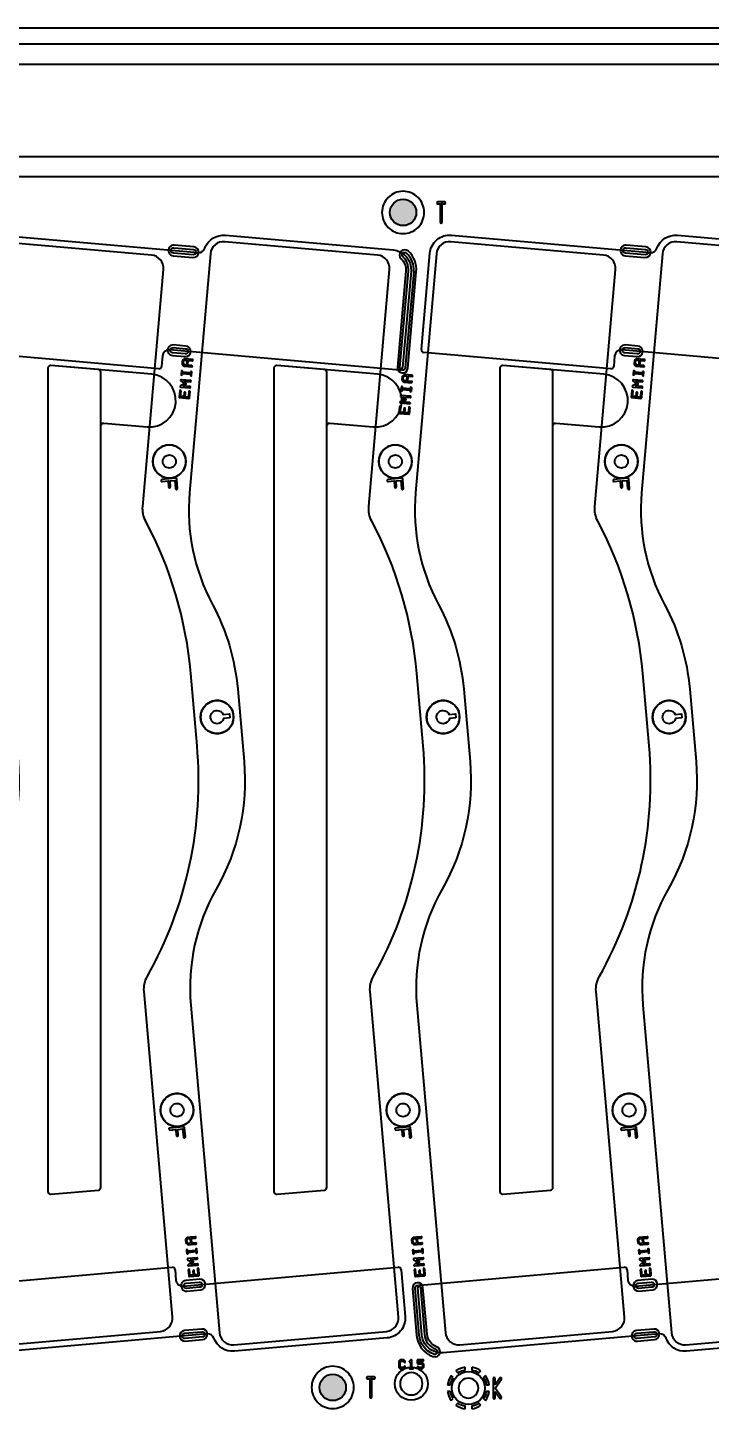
# Model space of a CAD drawing. Extents: x 2864 to 3941, y 2420 to 3182.
# Drawn here: x 3686.6 to 3738.2, y 2929.6 to 3034.7 of the extents above; entities that cross this region are included whole.
import ezdxf

# ---------------------------------------------------------------- set-up
doc = ezdxf.new("R2010")
doc.units = 0
for name, color, linetype in [('ada-b', 3, 'Continuous'), ('btr2_panel', 7, 'Continuous'), ('emi-panel', 2, 'Continuous'), ('emia-block-b', 5, 'Continuous')]:
    doc.layers.add(name, color=color, linetype=linetype)
doc.styles.get("Standard").update_dxf_attribs({"font": 'simplex.shx', "height": 2.7})

msp = doc.modelspace()

# ---------------------------------------------------------------- hatches: boundary and pattern name
at = {"layer": 'emia-block-b', "linetype": 'Continuous'}
for points in [[(3715.97879, 3020.70849, 1), (3713.97879, 3020.70849, 1)], [(3710.6561, 2931.82831, 1), (3708.6561, 2931.82831, 1)]]:
    msp.add_hatch(color=256, dxfattribs=at).paths.add_polyline_path(points)

# ---------------------------------------------------------------- linework, layer by layer
at = {"layer": 'ada-b', "linetype": 'Continuous'}
for points in [[(3688.11107, 3008.93618), (3688.11095, 2946.64439, 0.440004), (3688.32838, 2946.44516), (3691.92885, 2946.76016, 0.388891), (3692.11141, 2946.9594), (3692.11144, 3008.62126, 0.388895), (3691.92886, 3008.8205), (3688.32851, 3009.13544, 0.440063)], [(3688.11117, 3008.93619), (3688.11095, 2946.64439, 0.440004), (3688.32838, 2946.44516), (3691.92885, 2946.76016, 0.388891), (3692.11141, 2946.9594), (3692.11136, 3004.571, -0.440016), (3692.32878, 3004.77023), (3695.61135, 3004.48302, 1), (3695.95982, 3008.46784), (3688.32859, 3009.13542, 0.44002)], [(3705.21107, 3008.93618), (3705.21095, 2946.64439, 0.440004), (3705.42838, 2946.44516), (3709.02885, 2946.76016, 0.388891), (3709.21141, 2946.9594), (3709.21144, 3008.62126, 0.388895), (3709.02886, 3008.8205), (3705.42851, 3009.13544, 0.440063)], [(3705.21117, 3008.93619), (3705.21095, 2946.64439, 0.440004), (3705.42838, 2946.44516), (3709.02885, 2946.76016, 0.388891), (3709.21141, 2946.9594), (3709.21136, 3004.571, -0.440016), (3709.42878, 3004.77023), (3712.71135, 3004.48302, 1), (3713.05982, 3008.46784), (3705.42859, 3009.13542, 0.44002)], [(3722.31107, 3008.93618), (3722.31095, 2946.64439, 0.440004), (3722.52838, 2946.44516), (3726.12885, 2946.76016, 0.388891), (3726.31141, 2946.9594), (3726.31144, 3008.62126, 0.388895), (3726.12886, 3008.8205), (3722.52851, 3009.13544, 0.440063)], [(3722.31117, 3008.93619), (3722.31095, 2946.64439, 0.440004), (3722.52838, 2946.44516), (3726.12885, 2946.76016, 0.388891), (3726.31141, 2946.9594), (3726.31136, 3004.571, -0.440016), (3726.52878, 3004.77023), (3729.81135, 3004.48302, 1), (3730.15982, 3008.46784), (3722.52859, 3009.13542, 0.44002)]]:
    msp.add_lwpolyline(points, format="xyb", close=True, dxfattribs=at)
at = {"layer": 'btr2_panel'}
for p, q in [((3715.59558, 2933.22403), (3715.69492, 2933.22403)), ((3718.77217, 2932.57334), (3718.62873, 2932.71678)), ((3719.67299, 2933.15358), (3719.67299, 2933.35643)), ((3718.62874, 2930.83538), (3718.77217, 2930.97882))]:
    msp.add_line(p, q, dxfattribs=at)
at = {"layer": 'btr2_panel', "linetype": 'Continuous'}
for points in [[(3537.92299, 3034.67608), (3791.92299, 3034.67608), (3791.92299, 3031.92608, 0.414215), (3790.67299, 3030.67608, 0.414215), (3791.92299, 3029.42608), (3791.92299, 3024.66941, -0.044688), (3792.42299, 3024.26645), (3792.42299, 3019.08572, -0.044688), (3791.92299, 3018.68276), (3791.92299, 2842.16941, -0.044688), (3792.42299, 2841.76645), (3792.42299, 2836.58572, -0.044688), (3791.92299, 2836.18276), (3791.92299, 2659.66941, -0.044688)], [(3587.0461, 3025.76996), (3587.0461, 3024.92848), (3586.89919, 3024.92848, 0.063141), (3586.88021, 3024.92608), (3560.62289, 3024.92608), (3560.62289, 3023.42608), (3767.77638, 3023.42608)], [(3767.77638, 3023.42608), (3767.77638, 3024.92608), (3653.66213, 3024.92608), (3653.55253, 3025.0085, 0.047639), (3653.25438, 3025.14515, 0.065531), (3653.10294, 3025.17885), (3653.09688, 3025.17885), (3653.09082, 3025.17077), (3653.09082, 3025.15144), (3653.12299, 3025.1177), (3653.19536, 3025.06372), (3653.31598, 3024.94227), (3653.33004, 3024.92608)], [(3715.38262, 3017.77532, 1), (3714.83714, 3017.19013, -0.230922), (3715.18294, 3016.28954), (3714.54531, 3009.00177, 1), (3715.34226, 3008.93204), (3715.97989, 3016.21981)], [(3715.78065, 3016.23725), (3715.14303, 3008.94947, -1), (3714.74455, 3008.98434), (3715.38217, 3016.27211, 0.230923), (3714.97351, 3017.33643, -1), (3715.24625, 3017.62902)], [(3698.89481, 3007.99688), (3698.20234, 3008.05746, 0.743963), (3698.16649, 3007.96864), (3698.4341, 3007.75432)], [(3733.09481, 3007.99688), (3732.40234, 3008.05746, 0.743963), (3732.36649, 3007.96864), (3732.6341, 3007.75432)], [(3698.4341, 3007.75432), (3698.13333, 3007.58972, 0.74498), (3698.15335, 3007.49602), (3698.84569, 3007.43545, 1), (3698.85441, 3007.53507), (3698.32621, 3007.58128)], [(3698.32621, 3007.58128), (3698.5479, 3007.7026, 0.537055), (3698.55493, 3007.78567), (3698.35789, 3007.94347)], [(3698.35789, 3007.94347), (3698.8861, 3007.89726, 1), (3698.89481, 3007.99688)], [(3732.6341, 3007.75432), (3732.33333, 3007.58972, 0.74498), (3732.35335, 3007.49602), (3733.04569, 3007.43545, 1), (3733.05441, 3007.53507), (3732.52621, 3007.58128)], [(3732.52621, 3007.58128), (3732.7479, 3007.7026, 0.537055), (3732.75493, 3007.78567), (3732.55789, 3007.94347)], [(3732.55789, 3007.94347), (3733.0861, 3007.89726, 1), (3733.09481, 3007.99688)], [(3715.06602, 3006.55512), (3714.76525, 3006.39052, 0.74498), (3714.78527, 3006.29681), (3715.47761, 3006.23624, 1), (3715.48633, 3006.33586), (3714.95812, 3006.38207)], [(3715.52673, 3006.79767), (3714.83426, 3006.85825, 0.743963), (3714.7984, 3006.76944), (3715.06602, 3006.55512)], [(3714.95812, 3006.38207), (3715.17982, 3006.5034, 0.537055), (3715.18685, 3006.58646), (3714.98981, 3006.74427)], [(3714.98981, 3006.74427), (3715.51802, 3006.69805, 1), (3715.52673, 3006.79767)], [(3698.87226, 2941.48874), (3699.40047, 2941.53495, 1), (3699.39175, 2941.63457), (3698.69916, 2941.57398, 0.743044), (3698.67939, 2941.4803), (3698.98016, 2941.3157)], [(3698.98016, 2941.3157), (3698.71258, 2941.10141, 0.742511), (3698.74815, 2941.01254), (3699.44087, 2941.07314)], [(3698.90395, 2941.12655), (3699.1011, 2941.28445, 0.53607), (3699.09396, 2941.36742), (3698.87226, 2941.48874)], [(3699.44087, 2941.07314, 1), (3699.43216, 2941.17276), (3698.90395, 2941.12655)], [(3715.97226, 2941.48874), (3716.50047, 2941.53495, 1), (3716.49175, 2941.63457), (3715.79916, 2941.57398, 0.743044), (3715.77939, 2941.4803), (3716.08016, 2941.3157)], [(3716.08016, 2941.3157), (3715.81258, 2941.10141, 0.742511), (3715.84815, 2941.01254), (3716.54087, 2941.07314)], [(3716.00395, 2941.12655), (3716.2011, 2941.28445, 0.53607), (3716.19396, 2941.36742), (3715.97226, 2941.48874)], [(3716.54087, 2941.07314, 1), (3716.53216, 2941.17276), (3716.00395, 2941.12655)], [(3733.07226, 2941.48874), (3733.60047, 2941.53495, 1), (3733.59175, 2941.63457), (3732.89916, 2941.57398, 0.743044), (3732.87939, 2941.4803), (3733.18016, 2941.3157)], [(3733.18016, 2941.3157), (3732.91258, 2941.10141, 0.742511), (3732.94815, 2941.01254), (3733.64087, 2941.07314)], [(3733.10395, 2941.12655), (3733.3011, 2941.28445, 0.53607), (3733.29396, 2941.36742), (3733.07226, 2941.48874)], [(3733.64087, 2941.07314, 1), (3733.63216, 2941.17276), (3733.10395, 2941.12655)], [(3717.51338, 2934.90665, -0.291712), (3716.79289, 2935.84476), (3716.48333, 2939.38308, 1), (3715.68637, 2939.31336), (3715.99593, 2935.77504, 0.291712), (3717.24042, 2934.15466)], [(3717.30866, 2934.34265, -0.291711), (3716.19517, 2935.79247), (3715.88561, 2939.33079, -1), (3716.28409, 2939.36565), (3716.59365, 2935.82733, 0.29171), (3717.44514, 2934.71865)], [(3715.69492, 2933.22403, 1), (3715.69492, 2933.32403), (3715.64558, 2933.32403), (3715.64558, 2933.87006, 0.669786), (3715.56007, 2933.90526), (3715.46089, 2933.80608, 1), (3715.5316, 2933.73537), (3715.54558, 2933.74935)], [(3715.54558, 2933.74935), (3715.54558, 2933.32403), (3715.49625, 2933.32403, 1), (3715.49625, 2933.22403), (3715.59558, 2933.22403)], [(3718.34264, 2932.02608), (3718.54549, 2932.02608, -0.106992), (3718.77217, 2932.57334)], [(3718.98229, 2933.07033), (3719.12573, 2932.9269, -0.106991), (3719.67299, 2933.15358)], [(3720.17299, 2933.35643), (3720.17299, 2933.15358, -0.106992), (3720.72025, 2932.9269), (3720.86368, 2933.07033)], [(3721.21724, 2932.71678), (3721.0738, 2932.57334, -0.106991), (3721.30048, 2932.02608), (3721.50333, 2932.02608)], [(3721.94032, 2932.01165), (3721.94032, 2932.491, 1), (3721.79032, 2932.491), (3721.79032, 2931.0506, 1), (3721.94032, 2931.0506), (3721.94032, 2931.52995)], [(3722.42375, 2931.09318), (3721.95642, 2931.7708), (3722.42375, 2932.44842, 1), (3722.30027, 2932.53358), (3721.94032, 2932.01165)], [(3718.77217, 2930.97882, -0.106993), (3718.54549, 2931.52608), (3718.34264, 2931.52608)], [(3721.50333, 2931.52608), (3721.30048, 2931.52608, -0.106992), (3721.0738, 2930.97882), (3721.21724, 2930.83538)], [(3721.94032, 2931.52995), (3722.30027, 2931.00802, 1), (3722.42375, 2931.09318)], [(3719.67299, 2930.19573), (3719.67299, 2930.39858, -0.106992), (3719.12573, 2930.62527), (3718.98229, 2930.48183)], [(3720.86368, 2930.48183), (3720.72025, 2930.62527, -0.106991), (3720.17299, 2930.39858), (3720.17299, 2930.19573)]]:
    msp.add_lwpolyline(points, format="xyb", dxfattribs=at)
for points in [[(3785.92299, 3032.67608, 0.414216), (3784.92299, 3033.67608, 0.182679), (3784.26155, 3033.42608), (3546.01972, 3033.42608, 1), (3546.01972, 3031.92608), (3784.26155, 3031.92608, 0.182679), (3784.92299, 3031.67608, 0.414216)], [(3716.57874, 3020.70849, 0.414214), (3714.97879, 3022.30844, 0.414214), (3713.37885, 3020.70849, 0.414214), (3714.97879, 3019.10855, 0.414214)], [(3718.11781, 3021.34841, 1), (3718.11781, 3021.49841), (3717.86947, 3021.49841), (3717.62112, 3021.49841, 1), (3717.62112, 3021.34841), (3717.79447, 3021.34841), (3717.79447, 3019.98301, 1), (3717.94447, 3019.98301), (3717.94447, 3021.34841)], [(3699.39314, 2980.36326), (3698.9138, 2985.84219, 0.100411), (3695.50956, 2997.35816, -0.144694), (3695.28408, 2998.46939), (3696.85277, 3016.39735, 0.414156), (3695.94368, 3017.48063), (3684.38785, 3018.49181, 0.414232), (3683.30449, 3017.58284), (3681.72298, 2999.5068, 0.145892), (3683.45809, 2991.05497, -0.101585), (3685.36563, 2984.65688), (3685.84497, 2979.17795, -0.152268), (3683.73706, 2969.52368, 0.152268), (3681.82, 2960.74205), (3683.98756, 2935.96678, 0.414215), (3685.07091, 2935.05774), (3696.62669, 2936.06875, 0.414215), (3697.53573, 2937.15209), (3695.3817, 2961.77275, -0.151039), (3695.63076, 2962.92738, 0.151026)], [(3699.14764, 3018.10371), (3697.65492, 3018.23433, 1), (3697.58519, 3017.43738), (3699.07791, 3017.30676, 1)], [(3699.13021, 3017.90447, -1), (3699.09534, 3017.506), (3697.60262, 3017.63662, -1), (3697.63749, 3018.03509)], [(3716.49314, 2980.36326), (3716.0138, 2985.84219, 0.100411), (3712.60956, 2997.35816, -0.144694), (3712.38408, 2998.46939), (3713.95277, 3016.39735, 0.414156), (3713.04368, 3017.48063), (3701.48785, 3018.49181, 0.414232), (3700.40449, 3017.58284), (3698.82298, 2999.5068, 0.145892), (3700.55809, 2991.05497, -0.101585), (3702.46563, 2984.65688), (3702.94497, 2979.17795, -0.152268), (3700.83706, 2969.52368, 0.152268), (3698.92, 2960.74205), (3701.08756, 2935.96678, 0.414215), (3702.17091, 2935.05774), (3713.72669, 2936.06875, 0.414215), (3714.63573, 2937.15209), (3712.4817, 2961.77275, -0.151039), (3712.73076, 2962.92738, 0.151026)], [(3733.59314, 2980.36326), (3733.1138, 2985.84219, 0.100411), (3729.70956, 2997.35816, -0.144694), (3729.48408, 2998.46939), (3731.05277, 3016.39735, 0.414156), (3730.14368, 3017.48063), (3718.58785, 3018.49181, 0.414232), (3717.50449, 3017.58284), (3715.92298, 2999.5068, 0.145892), (3717.65809, 2991.05497, -0.101585), (3719.56563, 2984.65688), (3720.04497, 2979.17795, -0.152268), (3717.93706, 2969.52368, 0.152268), (3716.02, 2960.74205), (3718.18756, 2935.96678, 0.414215), (3719.27091, 2935.05774), (3730.82669, 2936.06875, 0.414215), (3731.73573, 2937.15209), (3729.5817, 2961.77275, -0.151039), (3729.83076, 2962.92738, 0.151026)], [(3733.34764, 3018.10371), (3731.85492, 3018.23433, 1), (3731.78519, 3017.43738), (3733.27791, 3017.30676, 1)], [(3733.33021, 3017.90447, -1), (3733.29534, 3017.506), (3731.80262, 3017.63662, -1), (3731.83749, 3018.03509)], [(3750.69314, 2980.36326), (3750.2138, 2985.84219, 0.100411), (3746.80956, 2997.35816, -0.144694), (3746.58408, 2998.46939), (3748.15277, 3016.39735, 0.414156), (3747.24368, 3017.48063), (3735.68785, 3018.49181, 0.414232), (3734.60449, 3017.58284), (3733.02298, 2999.5068, 0.145892), (3734.75809, 2991.05497, -0.101585), (3736.66563, 2984.65688), (3737.14497, 2979.17795, -0.152268), (3735.03706, 2969.52368, 0.152268), (3733.12, 2960.74205), (3735.28756, 2935.96678, 0.414215), (3736.37091, 2935.05774), (3747.92669, 2936.06875, 0.414215), (3748.83573, 2937.15209), (3746.6817, 2961.77275, -0.151039), (3746.93076, 2962.92738, 0.151026)], [(3698.54565, 3010.60209), (3697.59469, 3010.68528, 1), (3697.52497, 3009.88833), (3698.47593, 3009.80514, 1)], [(3698.52822, 3010.40286, -1), (3698.49336, 3010.00438), (3697.5424, 3010.08756, -1), (3697.57726, 3010.48604)], [(3732.74565, 3010.60209), (3731.79469, 3010.68528, 1), (3731.72497, 3009.88833), (3732.67593, 3009.80514, 1)], [(3732.72822, 3010.40286, -1), (3732.69336, 3010.00438), (3731.7424, 3010.08756, -1), (3731.77726, 3010.48604)], [(3699.03426, 3009.59079), (3698.457, 3009.64129, 0.200133), (3698.42034, 3009.62964), (3698.29512, 3009.52457, 0.200125), (3698.27728, 3009.49049), (3698.25708, 3009.25958, 0.200109), (3698.26873, 3009.22292), (3698.3738, 3009.0977, 0.200125), (3698.40788, 3009.07986), (3698.98514, 3009.02936, 1), (3698.99386, 3009.12898), (3698.69731, 3009.15492), (3698.729, 3009.51711), (3699.02555, 3009.49117, 1)], [(3733.23426, 3009.59079), (3732.657, 3009.64129, 0.200133), (3732.62034, 3009.62964), (3732.49512, 3009.52457, 0.200125), (3732.47728, 3009.49049), (3732.45708, 3009.25958, 0.200109), (3732.46873, 3009.22292), (3732.5738, 3009.0977, 0.200125), (3732.60788, 3009.07986), (3733.18514, 3009.02936, 1), (3733.19386, 3009.12898), (3732.89731, 3009.15492), (3732.929, 3009.51711), (3733.22555, 3009.49117, 1)], [(3698.99989, 3008.62421, 1), (3698.90027, 3008.63293), (3698.89453, 3008.56729), (3698.30143, 3008.61917), (3698.30717, 3008.68482, 1), (3698.20756, 3008.69353), (3698.18735, 3008.46263, 1), (3698.28697, 3008.45391), (3698.29272, 3008.51955), (3698.88581, 3008.46767), (3698.88007, 3008.40202, 1), (3698.97969, 3008.39331)], [(3715.66618, 3008.39158), (3715.08892, 3008.44209, 0.200133), (3715.05225, 3008.43044), (3714.92703, 3008.32537, 0.200125), (3714.9092, 3008.29128), (3714.889, 3008.06038, 0.200109), (3714.90065, 3008.02371), (3715.00571, 3007.89849, 0.200125), (3715.0398, 3007.88066), (3715.61706, 3007.83015, 1), (3715.62578, 3007.92977), (3715.32923, 3007.95572), (3715.36092, 3008.31791), (3715.65747, 3008.29196, 1)], [(3733.19989, 3008.62421, 1), (3733.10027, 3008.63293), (3733.09453, 3008.56729), (3732.50143, 3008.61917), (3732.50717, 3008.68482, 1), (3732.40756, 3008.69353), (3732.38735, 3008.46263, 1), (3732.48697, 3008.45391), (3732.49272, 3008.51955), (3733.08581, 3008.46767), (3733.08007, 3008.40202, 1), (3733.17969, 3008.39331)], [(3698.87054, 3007.14575, 1), (3698.77092, 3007.15447), (3698.73488, 3006.74247), (3698.48814, 3006.76405), (3698.51408, 3007.0606, 1), (3698.41446, 3007.06932), (3698.38852, 3006.77277), (3698.14178, 3006.79435), (3698.17783, 3007.20636, 1), (3698.07821, 3007.21507), (3698.0378, 3006.75326, 0.414255), (3698.08326, 3006.69909), (3698.77597, 3006.63849, 0.414249), (3698.83014, 3006.68394)], [(3715.63181, 3007.42501, 1), (3715.53219, 3007.43372), (3715.52644, 3007.36808), (3714.93335, 3007.41997), (3714.93909, 3007.48561, 1), (3714.83947, 3007.49433), (3714.81927, 3007.26342, 1), (3714.91889, 3007.2547), (3714.92463, 3007.32035), (3715.51773, 3007.26846), (3715.51198, 3007.20282, 1), (3715.6116, 3007.1941)], [(3733.07054, 3007.14575, 1), (3732.97092, 3007.15447), (3732.93488, 3006.74247), (3732.68814, 3006.76405), (3732.71408, 3007.0606, 1), (3732.61446, 3007.06932), (3732.58852, 3006.77277), (3732.34178, 3006.79435), (3732.37783, 3007.20636, 1), (3732.27821, 3007.21507), (3732.2378, 3006.75326, 0.414255), (3732.28326, 3006.69909), (3732.97597, 3006.63849, 0.414249), (3733.03014, 3006.68394)], [(3715.50246, 3005.94655, 1), (3715.40284, 3005.95526), (3715.3668, 3005.54326), (3715.12006, 3005.56485), (3715.146, 3005.8614, 1), (3715.04638, 3005.87011), (3715.02044, 3005.57356), (3714.7737, 3005.59515), (3714.80974, 3006.00715, 1), (3714.71013, 3006.01587), (3714.66972, 3005.55406, 0.414255), (3714.71517, 3005.49989), (3715.40789, 3005.43929, 0.414249), (3715.46206, 3005.48474)], [(3698.5417, 3001.86706, 0.414215), (3697.2917, 3003.11706, 0.414215), (3696.0417, 3001.86706, 0.414215), (3697.2917, 3000.61706, 0.414215)], [(3715.6417, 3001.86706, 0.414215), (3714.3917, 3003.11706, 0.414215), (3713.1417, 3001.86706, 0.414215), (3714.3917, 3000.61706, 0.414215)], [(3732.7417, 3001.86706, 0.414215), (3731.4917, 3003.11706, 0.414215), (3730.2417, 3001.86706, 0.414215), (3731.4917, 3000.61706, 0.414215)], [(3697.7917, 3001.86706, -0.414217), (3697.2917, 3001.36706, -0.414217), (3696.7917, 3001.86706, -0.414217), (3697.2917, 3002.36706, -0.414217)], [(3714.8917, 3001.86706, -0.414217), (3714.3917, 3001.36706, -0.414217), (3713.8917, 3001.86706, -0.414217), (3714.3917, 3002.36706, -0.414217)], [(3731.9917, 3001.86706, -0.414217), (3731.4917, 3001.36706, -0.414217), (3730.9917, 3001.86706, -0.414217), (3731.4917, 3002.36706, -0.414217)], [(3697.91839, 2999.83543), (3697.85779, 3000.52815, 0.414234), (3697.77653, 3000.59633), (3697.25744, 3000.55091), (3697.25655, 3000.55083), (3696.73746, 3000.50542, 1), (3696.75053, 3000.35599), (3697.19535, 3000.39491), (3697.23427, 2999.95008, 1), (3697.3837, 2999.96316), (3697.34478, 3000.40798), (3697.71489, 3000.44036), (3697.76896, 2999.82236, 1)], [(3715.01839, 2999.83543), (3714.95779, 3000.52815, 0.414234), (3714.87653, 3000.59633), (3714.35744, 3000.55091), (3714.35655, 3000.55083), (3713.83746, 3000.50542, 1), (3713.85053, 3000.35599), (3714.29535, 3000.39491), (3714.33427, 2999.95008, 1), (3714.4837, 2999.96316), (3714.44478, 3000.40798), (3714.81489, 3000.44036), (3714.86896, 2999.82236, 1)], [(3732.11839, 2999.83543), (3732.05779, 3000.52815, 0.414234), (3731.97653, 3000.59633), (3731.45744, 3000.55091), (3731.45655, 3000.55083), (3730.93746, 3000.50542, 1), (3730.95053, 3000.35599), (3731.39535, 3000.39491), (3731.43427, 2999.95008, 1), (3731.5837, 2999.96316), (3731.54478, 3000.40798), (3731.91489, 3000.44036), (3731.96896, 2999.82236, 1)], [(3702.15926, 2982.53616, 0.414215), (3700.90926, 2983.78616, 0.414215), (3699.65926, 2982.53616, 0.414215), (3700.90926, 2981.28616, 0.414215)], [(3701.86986, 2982.46963), (3701.39749, 2982.4283, -0.351876), (3700.90926, 2982.03616, -0.414217), (3700.40926, 2982.53616, -0.414217), (3700.90926, 2983.03616, -0.303552), (3701.37134, 2982.72716), (3701.84371, 2982.76849)], [(3719.25926, 2982.53616, 0.414215), (3718.00926, 2983.78616, 0.414215), (3716.75926, 2982.53616, 0.414215), (3718.00926, 2981.28616, 0.414215)], [(3718.96986, 2982.46963), (3718.49749, 2982.4283, -0.351876), (3718.00926, 2982.03616, -0.414217), (3717.50926, 2982.53616, -0.414217), (3718.00926, 2983.03616, -0.303552), (3718.47134, 2982.72716), (3718.94371, 2982.76849)], [(3736.35926, 2982.53616, 0.414215), (3735.10926, 2983.78616, 0.414215), (3733.85926, 2982.53616, 0.414215), (3735.10926, 2981.28616, 0.414215)], [(3736.06986, 2982.46963), (3735.59749, 2982.4283, -0.351876), (3735.10926, 2982.03616, -0.414217), (3734.60926, 2982.53616, -0.414217), (3735.10926, 2983.03616, -0.303552), (3735.57134, 2982.72716), (3736.04371, 2982.76849)], [(3699.12874, 2952.8082, 0.414215), (3697.87874, 2954.0582, 0.414215), (3696.62874, 2952.8082, 0.414215), (3697.87874, 2951.5582, 0.414215)], [(3716.22874, 2952.8082, 0.414215), (3714.97874, 2954.0582, 0.414215), (3713.72874, 2952.8082, 0.414215), (3714.97874, 2951.5582, 0.414215)], [(3733.32874, 2952.8082, 0.414215), (3732.07874, 2954.0582, 0.414215), (3730.82874, 2952.8082, 0.414215), (3732.07874, 2951.5582, 0.414215)], [(3698.37874, 2952.8082, -0.414217), (3697.87874, 2952.3082, -0.414217), (3697.37874, 2952.8082, -0.414217), (3697.87874, 2953.3082, -0.414217)], [(3715.47874, 2952.8082, -0.414217), (3714.97874, 2952.3082, -0.414217), (3714.47874, 2952.8082, -0.414217), (3714.97874, 2953.3082, -0.414217)], [(3732.57874, 2952.8082, -0.414217), (3732.07874, 2952.3082, -0.414217), (3731.57874, 2952.8082, -0.414217), (3732.07874, 2953.3082, -0.414217)], [(3698.50542, 2950.77658), (3698.44482, 2951.46929, 0.414234), (3698.36357, 2951.53747), (3697.84448, 2951.49206), (3697.84358, 2951.49198), (3697.32449, 2951.44656, 1), (3697.33756, 2951.29713), (3697.78239, 2951.33605), (3697.8213, 2950.89123, 1), (3697.97073, 2950.9043), (3697.93182, 2951.34912), (3698.30193, 2951.3815), (3698.35599, 2950.7635, 1)], [(3715.60542, 2950.77658), (3715.54482, 2951.46929, 0.414234), (3715.46357, 2951.53747), (3714.94448, 2951.49206), (3714.94358, 2951.49198), (3714.42449, 2951.44656, 1), (3714.43756, 2951.29713), (3714.88239, 2951.33605), (3714.9213, 2950.89123, 1), (3715.07073, 2950.9043), (3715.03182, 2951.34912), (3715.40193, 2951.3815), (3715.45599, 2950.7635, 1)], [(3732.70542, 2950.77658), (3732.64482, 2951.46929, 0.414234), (3732.56357, 2951.53747), (3732.04448, 2951.49206), (3732.04358, 2951.49198), (3731.52449, 2951.44656, 1), (3731.53756, 2951.29713), (3731.98239, 2951.33605), (3732.0213, 2950.89123, 1), (3732.17073, 2950.9043), (3732.13182, 2951.34912), (3732.50193, 2951.3815), (3732.55599, 2950.7635, 1)], [(3699.30142, 2942.66705, 1), (3699.29271, 2942.76667), (3698.99616, 2942.74073), (3698.96447, 2943.10292), (3699.26102, 2943.12887, 1), (3699.2523, 2943.22849), (3698.90608, 2943.1982), (3698.90581, 2943.19817), (3698.67523, 2943.178, 0.2), (3698.64109, 2943.16031), (3698.53574, 2943.03476, 0.199997), (3698.52425, 2942.99807), (3698.54442, 2942.76755, 0.2), (3698.56211, 2942.73341), (3698.68766, 2942.62806, 0.199997), (3698.72435, 2942.61657), (3698.9547, 2942.63672), (3698.95542, 2942.63678)], [(3716.40142, 2942.66705, 1), (3716.39271, 2942.76667), (3716.09616, 2942.74073), (3716.06447, 2943.10292), (3716.36102, 2943.12887, 1), (3716.3523, 2943.22849), (3716.00608, 2943.1982), (3716.00581, 2943.19817), (3715.77523, 2943.178, 0.2), (3715.74109, 2943.16031), (3715.63574, 2943.03476, 0.199997), (3715.62425, 2942.99807), (3715.64442, 2942.76755, 0.2), (3715.66211, 2942.73341), (3715.78766, 2942.62806, 0.199997), (3715.82435, 2942.61657), (3716.0547, 2942.63672), (3716.05542, 2942.63678)], [(3733.50142, 2942.66705, 1), (3733.49271, 2942.76667), (3733.19616, 2942.74073), (3733.16447, 2943.10292), (3733.46102, 2943.12887, 1), (3733.4523, 2943.22849), (3733.10608, 2943.1982), (3733.10581, 2943.19817), (3732.87523, 2943.178, 0.2), (3732.84109, 2943.16031), (3732.73574, 2943.03476, 0.199997), (3732.72425, 2942.99807), (3732.74442, 2942.76755, 0.2), (3732.76211, 2942.73341), (3732.88766, 2942.62806, 0.199997), (3732.92435, 2942.61657), (3733.1547, 2942.63672), (3733.15542, 2942.63678)], [(3699.4065, 2942.03972), (3699.3863, 2942.27063, 1), (3699.28668, 2942.26191), (3699.29242, 2942.19627), (3698.69932, 2942.14438), (3698.69358, 2942.21002, 1), (3698.59396, 2942.20131), (3698.60405, 2942.08596), (3698.60407, 2942.08575), (3698.61416, 2941.9704, 1), (3698.71378, 2941.97911), (3698.70804, 2942.04476), (3699.30114, 2942.09665), (3699.30688, 2942.031, 1)], [(3716.5065, 2942.03972), (3716.4863, 2942.27063, 1), (3716.38668, 2942.26191), (3716.39242, 2942.19627), (3715.79932, 2942.14438), (3715.79358, 2942.21002, 1), (3715.69396, 2942.20131), (3715.70405, 2942.08596), (3715.70407, 2942.08575), (3715.71416, 2941.9704, 1), (3715.81378, 2941.97911), (3715.80804, 2942.04476), (3716.40114, 2942.09665), (3716.40688, 2942.031, 1)], [(3733.6065, 2942.03972), (3733.5863, 2942.27063, 1), (3733.48668, 2942.26191), (3733.49242, 2942.19627), (3732.89932, 2942.14438), (3732.89358, 2942.21002, 1), (3732.79396, 2942.20131), (3732.80405, 2942.08596), (3732.80407, 2942.08575), (3732.81416, 2941.9704, 1), (3732.91378, 2941.97911), (3732.90804, 2942.04476), (3733.50114, 2942.09665), (3733.50688, 2942.031, 1)], [(3699.55605, 2940.33035), (3699.51565, 2940.79217, 1), (3699.41603, 2940.78345), (3699.45207, 2940.37145), (3699.20533, 2940.34986), (3699.17939, 2940.64641, 1), (3699.07977, 2940.6377), (3699.10571, 2940.34115), (3698.85897, 2940.31956), (3698.82293, 2940.73156, 1), (3698.72331, 2940.72285), (3698.76371, 2940.26103, 0.414255), (3698.81788, 2940.21558), (3699.5106, 2940.27619, 0.414255)], [(3716.65605, 2940.33035), (3716.61565, 2940.79217, 1), (3716.51603, 2940.78345), (3716.55207, 2940.37145), (3716.30533, 2940.34986), (3716.27939, 2940.64641, 1), (3716.17977, 2940.6377), (3716.20571, 2940.34115), (3715.95897, 2940.31956), (3715.92293, 2940.73156, 1), (3715.82331, 2940.72285), (3715.86371, 2940.26103, 0.414255), (3715.91788, 2940.21558), (3716.6106, 2940.27619, 0.414255)], [(3733.75605, 2940.33035), (3733.71565, 2940.79217, 1), (3733.61603, 2940.78345), (3733.65207, 2940.37145), (3733.40533, 2940.34986), (3733.37939, 2940.64641, 1), (3733.27977, 2940.6377), (3733.30571, 2940.34115), (3733.05897, 2940.31956), (3733.02293, 2940.73156, 1), (3732.92331, 2940.72285), (3732.96371, 2940.26103, 0.414255), (3733.01788, 2940.21558), (3733.7106, 2940.27619, 0.414255)], [(3699.6668, 2939.20712, 1), (3699.59707, 2940.00407), (3698.54765, 2939.91226, 1), (3698.61737, 2939.11531)], [(3699.58135, 2939.40041), (3698.59994, 2939.31454, -1), (3698.56508, 2939.71302), (3699.54649, 2939.79889, -1)], [(3733.8668, 2939.20712, 1), (3733.79707, 2940.00407), (3732.74765, 2939.91226, 1), (3732.81737, 2939.11531)], [(3733.78135, 2939.40041), (3732.79994, 2939.31454, -1), (3732.76508, 2939.71302), (3733.74649, 2939.79889, -1)], [(3699.81079, 2935.44388, 1), (3699.74107, 2936.24083), (3698.43389, 2936.12647, 1), (3698.50362, 2935.32951)], [(3699.79336, 2935.64311), (3698.48618, 2935.52875, -1), (3698.45132, 2935.92723), (3699.7585, 2936.04159, -1)], [(3734.01079, 2935.44388, 1), (3733.94107, 2936.24083), (3732.63389, 2936.12647, 1), (3732.70362, 2935.32951)], [(3733.99336, 2935.64311), (3732.68618, 2935.52875, -1), (3732.65132, 2935.92723), (3733.9585, 2936.04159, -1)], [(3711.25605, 2931.82831, 0.414214), (3709.6561, 2933.42825, 0.414214), (3708.05616, 2931.82831, 0.414214), (3709.6561, 2930.22836, 0.414214)], [(3715.12961, 2933.33802, 1), (3715.0589, 2933.40873), (3714.97421, 2933.32403), (3714.81696, 2933.32403), (3714.74691, 2933.39408), (3714.74691, 2933.75001), (3714.81696, 2933.82006), (3714.97421, 2933.82006), (3715.0589, 2933.73537, 1), (3715.12961, 2933.80608), (3715.03043, 2933.90526, 0.200121), (3714.99492, 2933.92006), (3714.79625, 2933.92006, 0.200121), (3714.76074, 2933.90526), (3714.66171, 2933.80623, 0.200121), (3714.64691, 2933.77072), (3714.64691, 2933.37337, 0.200121), (3714.66171, 2933.33786), (3714.76074, 2933.23883, 0.200121), (3714.79625, 2933.22403), (3714.99492, 2933.22403, 0.200121), (3715.03043, 2933.23883)], [(3716.54426, 2933.37337), (3716.54426, 2933.57205, 0.200121), (3716.52946, 2933.60756), (3716.43043, 2933.70658, 0.200121), (3716.39492, 2933.72138), (3716.14691, 2933.72138), (3716.14691, 2933.82006), (3716.49426, 2933.82006, 1), (3716.49426, 2933.92006), (3716.09691, 2933.92006, 0.414253), (3716.04691, 2933.87006), (3716.04691, 2933.67138, 0.414253), (3716.09691, 2933.62138), (3716.37421, 2933.62138), (3716.44426, 2933.55134), (3716.44426, 2933.39408), (3716.37421, 2933.32403), (3716.21696, 2933.32403), (3716.13226, 2933.40873, 1), (3716.06155, 2933.33802), (3716.16074, 2933.23883, 0.200121), (3716.19625, 2933.22403), (3716.39492, 2933.22403, 0.200121), (3716.43043, 2933.23883), (3716.52946, 2933.33786, 0.200121)], [(3712.79513, 2932.46823, 1), (3712.79513, 2932.61823), (3712.54678, 2932.61823), (3712.29844, 2932.61823, 1), (3712.29844, 2932.46823), (3712.47178, 2932.46823), (3712.47178, 2931.10283, 1), (3712.62178, 2931.10283), (3712.62178, 2932.46823)], [(3716.45083, 2932.10739, 0.414215), (3715.60083, 2932.95739, 0.414215), (3714.75083, 2932.10739, 0.414215), (3715.60083, 2931.25739, 0.414215)], [(3720.67299, 2931.77608, 0.414216), (3719.92299, 2932.52608, 0.414216), (3719.17299, 2931.77608, 0.414216), (3719.92299, 2931.02608, 0.414216)]]:
    msp.add_lwpolyline(points, format="xyb", close=True, dxfattribs=at)
for points in [[(3698.62938, 3009.52583), (3698.59769, 3009.16364), (3698.43723, 3009.17768), (3698.3585, 3009.2715), (3698.37509, 3009.46114), (3698.46892, 3009.53987)], [(3732.82938, 3009.52583), (3732.79769, 3009.16364), (3732.63723, 3009.17768), (3732.5585, 3009.2715), (3732.57509, 3009.46114), (3732.66892, 3009.53987)], [(3715.2613, 3008.32662), (3715.22961, 3007.96443), (3715.06914, 3007.97847), (3714.99042, 3008.07229), (3715.00701, 3008.26194), (3715.10083, 3008.34066)], [(3698.89654, 2942.73201), (3698.73607, 2942.71798), (3698.64225, 2942.7967), (3698.62566, 2942.98634), (3698.70439, 2943.08017), (3698.86485, 2943.09421)], [(3715.99654, 2942.73201), (3715.83607, 2942.71798), (3715.74225, 2942.7967), (3715.72566, 2942.98634), (3715.80439, 2943.08017), (3715.96485, 2943.09421)], [(3733.09654, 2942.73201), (3732.93607, 2942.71798), (3732.84225, 2942.7967), (3732.82566, 2942.98634), (3732.90439, 2943.08017), (3733.06485, 2943.09421)]]:
    msp.add_lwpolyline(points, close=True, dxfattribs=at)
at = {"layer": 'btr2_panel'}
for centre, radius, start, end in [((3714.08703, 3016.38543), 1.70009, 354.999693, 47.011081), ((3714.08703, 3016.38543), 1.90009, 354.99966, 47.011099), ((3717.3769, 2934.53065), 0.4, 250.049936, 70.049936), ((3717.3769, 2934.53065), 0.2, 250.049936, 70.049936), ((3719.92299, 2931.77608), 1.6, 143.989402, 171.010778), ((3719.92298, 2931.77608), 1.6, 98.989222, 126.010598), ((3719.92299, 2931.77608), 1.6, 53.989402, 81.010778), ((3719.92299, 2931.77608), 1.6, 8.989222, 36.010598), ((3719.92299, 2931.77608), 1.6, 188.989389, 216.010785), ((3719.92299, 2931.77608), 1.6, 323.989402, 351.010778), ((3719.92299, 2931.77608), 1.6, 233.989373, 261.01066), ((3719.92299, 2931.77608), 1.6, 278.989222, 306.010598)]:
    msp.add_arc(centre, radius, start, end, dxfattribs=at)
at = {"layer": 'emi-panel'}
for p, q in [((3716.3688, 3010.33808), (3717.00637, 3017.62623)), ((3714.72712, 3008.78509), (3697.32376, 3010.30745)), ((3748.92712, 3008.78509), (3731.52376, 3010.30745)), ((3696.49655, 3008.88399), (3682.35061, 3010.12141)), ((3696.78209, 3009.85294), (3696.71322, 3009.06579)), ((3730.69655, 3008.88399), (3716.55061, 3010.12141)), ((3730.98209, 3009.85294), (3730.91322, 3009.06579)), ((3682.06666, 2939.56489), (3697.50759, 2940.9158)), ((3698.33482, 2939.49211), (3714.60759, 2940.9158)), ((3716.26666, 2939.56489), (3731.70759, 2940.9158)), ((3732.53482, 2939.49211), (3748.80759, 2940.9158)), ((3697.72426, 2940.73399), (3697.79315, 2939.94663)), ((3731.92426, 2940.73399), (3731.99315, 2939.94663))]:
    msp.add_line(p, q, dxfattribs=at)
at = {"layer": 'emi-panel', "linetype": 'Continuous'}
for points in [[(3682.80637, 3017.62621, -0.414272), (3684.43145, 3018.98991), (3699.47493, 3017.67355)], [(3699.98868, 3018.00236, -0.340736), (3701.53145, 3018.98991), (3714.2178, 3017.87981, -0.414211), (3715.58141, 3016.25468), (3714.94379, 3008.9669)], [(3717.00637, 3017.62621, -0.414272), (3718.63145, 3018.98991), (3733.67493, 3017.67355)], [(3734.18868, 3018.00236, -0.340736), (3735.73145, 3018.98991), (3748.4178, 3017.87981, -0.414211), (3749.78141, 3016.25468), (3749.14379, 3008.9669)], [(3714.82426, 2940.73399), (3715.13383, 2937.19567, -0.414215), (3713.77027, 2935.57065), (3702.21448, 2934.55965, -0.340733), (3700.67173, 2935.54732)], [(3749.02426, 2940.73399), (3749.33383, 2937.19567, -0.414215), (3747.97027, 2935.57065), (3736.41448, 2934.55965, -0.340733), (3734.87173, 2935.54732)], [(3700.15848, 2935.87583), (3683.81943, 2934.44634, -0.414215), (3682.19441, 2935.8099), (3681.88485, 2939.34822)], [(3734.35848, 2935.87583), (3718.01943, 2934.44634, -0.414215), (3716.39441, 2935.8099), (3716.08485, 2939.34822)]]:
    msp.add_lwpolyline(points, format="xyb", dxfattribs=at)
at = {"layer": 'emi-panel'}
for centre, radius in [((3714.97879, 3020.70849), 1), ((3697.2917, 3001.86706), 1.25), ((3714.3917, 3001.86706), 1.25), ((3731.4917, 3001.86706), 1.25), ((3700.90926, 2982.53616), 1.25), ((3718.00926, 2982.53616), 1.25), ((3735.10926, 2982.53616), 1.25), ((3697.87874, 2952.8082), 1.25), ((3714.97874, 2952.8082), 1.25), ((3732.07874, 2952.8082), 1.25), ((3709.6561, 2931.82831), 1), ((3715.60083, 2932.10739), 1.25), ((3719.92299, 2931.77608), 1.25)]:
    msp.add_circle(centre, radius, dxfattribs=at)
for centre, radius, start, end in [((3699.51853, 3018.17119), 0.49955, 264.9926, 340.246962), ((3733.71853, 3018.17119), 0.49955, 264.9926, 340.246962), ((3697.28019, 3009.80936), 0.5, 85.00072, 174.999839), ((3716.56804, 3010.32065), 0.2, 175.000323, 265.001037), ((3731.48019, 3009.80936), 0.5, 85.00072, 174.999839), ((3696.51398, 3009.08323), 0.2, 265.000292, 354.998865), ((3714.74454, 3008.98434), 0.2, 265.001068, 354.999641), ((3730.71398, 3009.08323), 0.2, 265.000292, 354.998865), ((3697.52502, 2940.71656), 0.2, 5.00039, 94.999677), ((3714.62502, 2940.71656), 0.2, 5.00039, 94.999677), ((3731.72502, 2940.71656), 0.2, 5.00039, 94.999677), ((3698.29125, 2939.99021), 0.5, 184.999956, 274.999956), ((3732.49125, 2939.99021), 0.5, 184.999956, 274.999956), ((3716.28409, 2939.36565), 0.2, 94.999677, 184.998963), ((3700.20204, 2935.37869), 0.49904, 19.749674, 95.006724), ((3734.40204, 2935.37869), 0.49904, 19.749674, 95.006724)]:
    msp.add_arc(centre, radius, start, end, dxfattribs=at)
at = {"layer": 'emia-block-b'}
for centre in [(3714.97879, 3020.70849), (3709.6561, 2931.82831)]:
    msp.add_circle(centre, 1, dxfattribs=at)

# ---------------------------------------------------------------- texts
at = {"layer": 'emia-block-b', "width": 0.5625}
for p in [(3717.59281, 3019.90801), (3712.27013, 2931.02783)]:
    msp.add_text('T', height=1.6, dxfattribs=at).set_placement(p)

doc.saveas('drawing.dxf')
